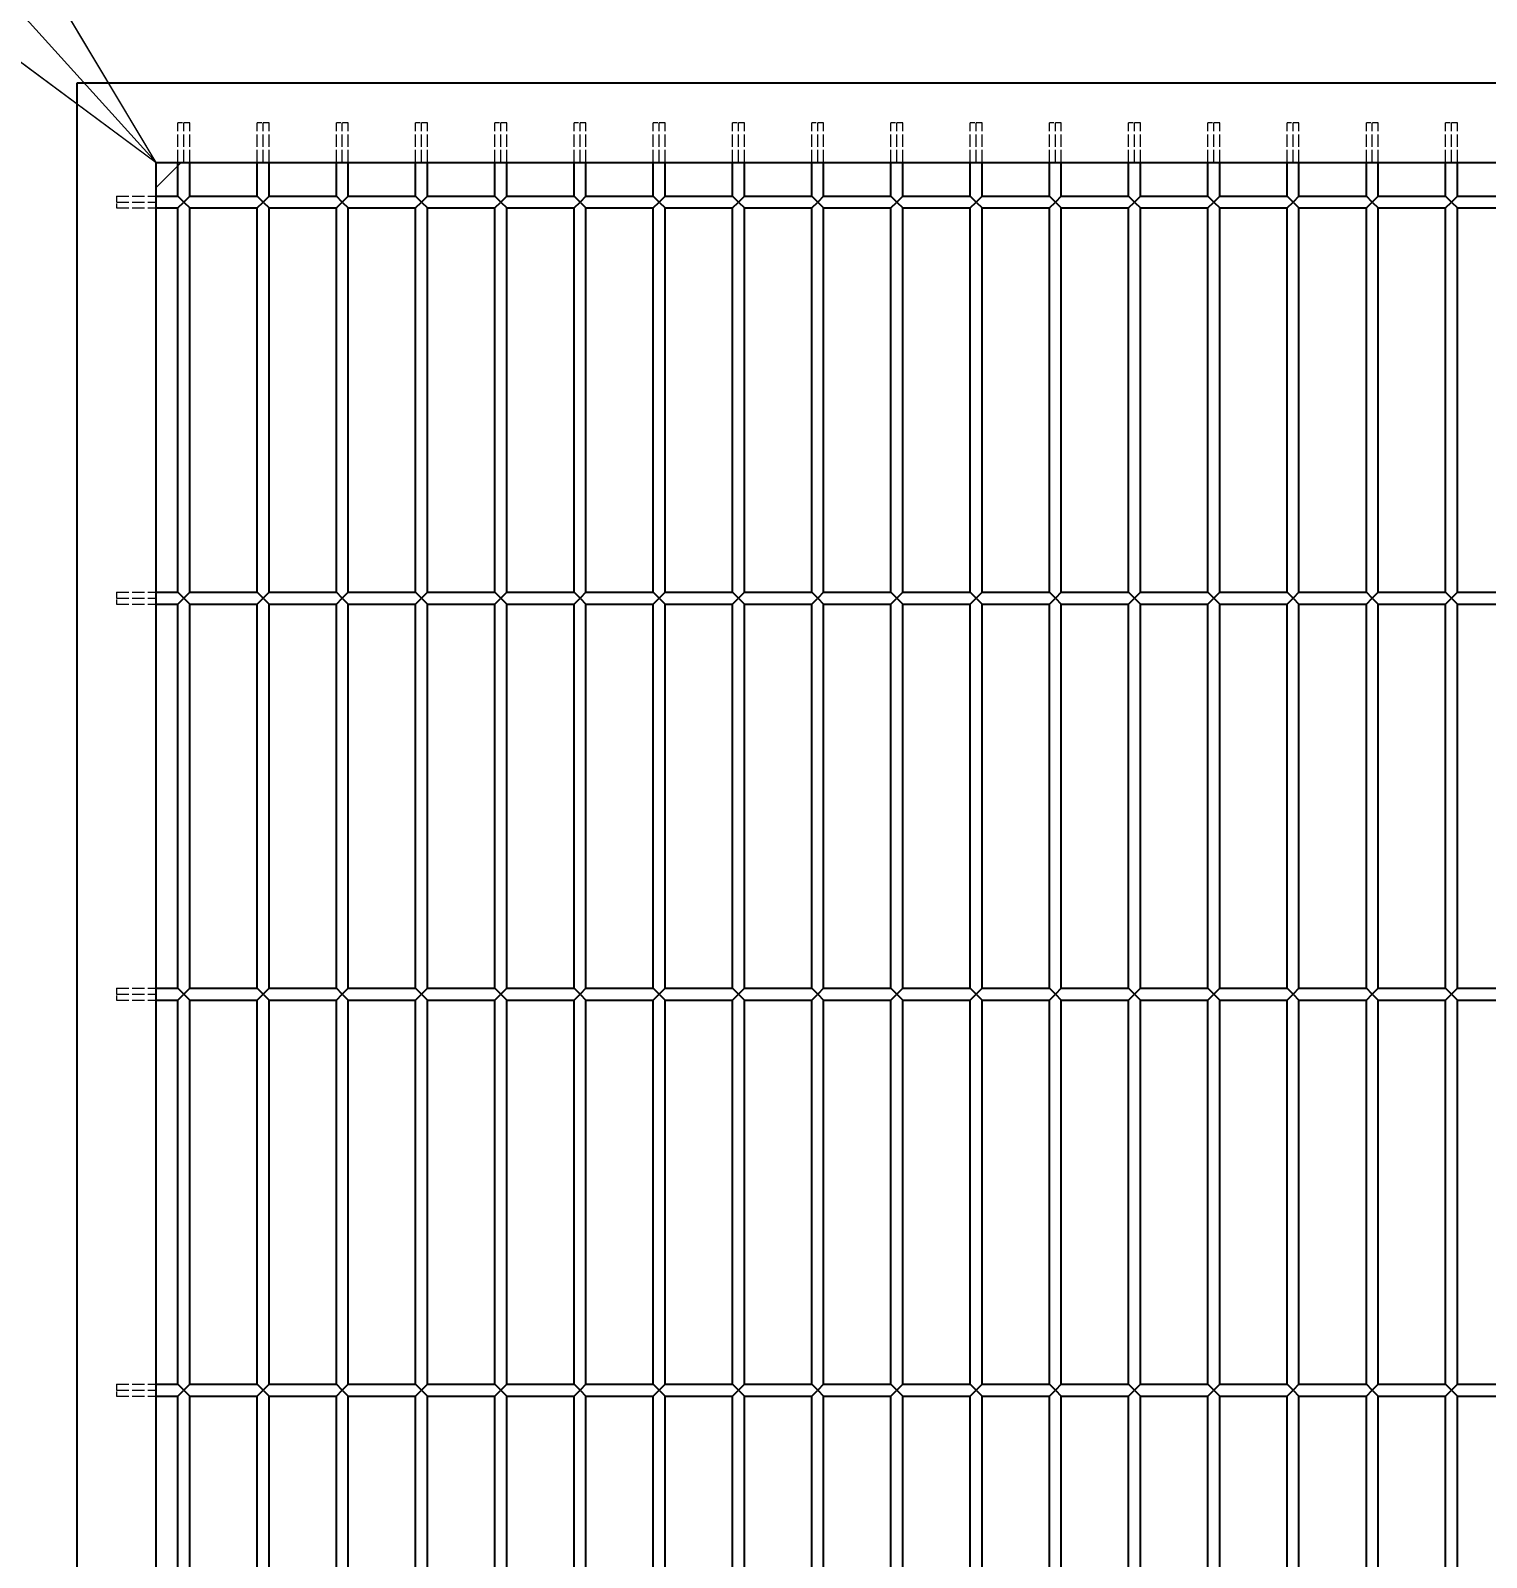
# Model space of a CAD drawing. Header units: millimetres. Extents: x 120 to 9117, y 110 to 4090.
# Drawn here: x 2021.1 to 2388.6, y 3144.8 to 3530.3 of the extents above; entities that cross this region are included whole.
import ezdxf

# ---------------------------------------------------------------- set-up
doc = ezdxf.new("R2010")
doc.units = ezdxf.units.MM
doc.header["$LTSCALE"] = 20
doc.linetypes.add('DASHED', pattern=[0.2067, 0.1654, -0.0413])
doc.layers.add('可见 (ISO)', color=7, linetype='Continuous', lineweight=25)
for name, color, linetype, lineweight, true_color in [('尺寸 (ISO)', 7, 'Continuous', 18, 0x008000), ('符号 (ISO)', 7, 'Continuous', 18, 0x008000), ('隐藏 (ISO)', 5, 'DASHED', 18, 0x0000ff)]:
    doc.layers.add(name, color=color, linetype=linetype, lineweight=lineweight, true_color=true_color)
doc.styles.add('最新国标', font='simfang.ttf')
doc.dimstyles.new('默认 (GB)', dxfattribs={"dimscale": 20, "dimtxt": 2.8, "dimasz": 2.5, "dimexe": 2, "dimexo": 1.5, "dimgap": 0.5, "dimtad": 1, "dimtoh": 1, "dimdsep": 46, "dimtxsty": '最新国标', "dimcen": 0.09, "dimdle": 10, "dimclrd": 256, "dimclre": 256, "dimclrt": 256, "dimaunit": 1, "dimadec": 3, "dimazin": 2, "dimtfac": 0.535714, "dimtdec": 3, "dimtmove": 0, "dimatfit": 3, "dimfxl": 0, "dimtolj": 1, "dimlwd": -1, "dimlwe": -1, "dimarcsym": 0})

# ---------------------------------------------------------------- blocks, each defined once
blk = doc.blocks.new('*D5')
at = {"layer": 'Defpoints', "color": 0, "transparency": 16777216}
for p in [(2032.78, 3668.26), (2032.78, 3517.01), (2807.78, 3517.01)]:
    blk.add_point(p, dxfattribs=at)
at = {"layer": '尺寸 (ISO)', "color": 116, "true_color": 0x00803f, "transparency": 16777216}
for p, q in [((2032.78, 3547.01), (2032.78, 3708.26)), ((2807.78, 3547.01), (2807.78, 3708.26)), ((2757.78, 3668.26), (2082.78, 3668.26))]:
    blk.add_line(p, q, dxfattribs=at)
for points in [[(2082.78, 3676.6), (2082.78, 3659.93), (2032.78, 3668.26)], [(2757.78, 3676.6), (2757.78, 3659.93), (2807.78, 3668.26)]]:
    blk.add_solid(points, dxfattribs=at)
at = {"layer": '尺寸 (ISO)', "transparency": 16777216, "insert": (2307.78, 3706.58), "char_height": 56, "attachment_point": 5, "style": '最新国标'}
blk.add_mtext('\\A1;775', dxfattribs=at)
blk = doc.blocks.new('*D6')
at = {"layer": 'Defpoints', "color": 0, "transparency": 16777216}
for p in [(2032.78, 3517.01), (1668.69, 1517.01), (2032.78, 1517.01)]:
    blk.add_point(p, dxfattribs=at)
at = {"layer": '尺寸 (ISO)', "color": 116, "true_color": 0x00803f, "transparency": 16777216}
for p, q in [((2002.78, 3517.01), (1628.69, 3517.01)), ((1668.69, 3467.01), (1668.69, 1567.01)), ((2002.78, 1517.01), (1628.69, 1517.01))]:
    blk.add_line(p, q, dxfattribs=at)
for points in [[(1660.36, 3467.01), (1677.03, 3467.01), (1668.69, 3517.01)], [(1660.36, 1567.01), (1677.03, 1567.01), (1668.69, 1517.01)]]:
    blk.add_solid(points, dxfattribs=at)
at = {"layer": '尺寸 (ISO)', "transparency": 16777216, "insert": (1630.37, 2517.01), "char_height": 56, "attachment_point": 5, "rotation": 90, "style": '最新国标'}
blk.add_mtext('\\A1;2000', dxfattribs=at)
blk = doc.blocks.new('末端处理方式1')
at = {"layer": '符号 (ISO)'}
for p, q in [((102.639, 174.851), (102.957, 174.851)), ((102.957, 174.851), (102.639, 174.533)), ((102.639, 174.533), (102.639, 174.851))]:
    blk.add_line(p, q, dxfattribs=at)
at = {"layer": '符号 (ISO)', "flags": 128}
blk.add_lwpolyline([(102.639, 174.851), (102.639, 174.533), (102.957, 174.851), (102.639, 174.851)], dxfattribs=at)
at = {"layer": '符号 (ISO)'}
blk.add_solid([(102.639, 174.851), (102.639, 174.533), (102.957, 174.851), (102.639, 174.851)], dxfattribs=at)
blk = doc.blocks.new('焊接符号标识符1')
at = {"layer": '符号 (ISO)', "linetype": 'DASHED', "ltscale": 12.901145}
blk.add_line((95.139, 184.187), (79.139, 184.187), dxfattribs=at)
at = {"layer": '符号 (ISO)'}
for p, q in [((95.139, 183.137), (79.139, 183.137)), ((85.139, 183.137), (89.139, 183.137)), ((89.139, 183.137), (85.139, 179.137)), ((85.139, 179.137), (85.139, 183.137)), ((100.961, 176.704), (95.139, 183.137)), ((101.332, 177.04), (100.591, 176.369)), ((102.639, 174.851), (101.332, 177.04)), ((100.961, 176.704), (102.639, 174.851)), ((100.591, 176.369), (102.639, 174.851))]:
    blk.add_line(p, q, dxfattribs=at)
at = {"layer": '符号 (ISO)', "flags": 128}
blk.add_lwpolyline([(100.591, 176.369), (102.639, 174.851), (101.332, 177.04), (100.591, 176.369)], dxfattribs=at)
at = {"layer": '符号 (ISO)'}
blk.add_solid([(100.591, 176.369), (102.639, 174.851), (101.332, 177.04), (100.591, 176.369)], dxfattribs=at)

msp = doc.modelspace()

# ---------------------------------------------------------------- linework, layer by layer
at = {"layer": '可见 (ISO)'}
for p, q in [((2032.78, 3517.011), (2032.78, 1517.011)), ((2807.78, 3517.011), (2032.78, 3517.011)), ((2052.78, 2527.011), (2052.78, 3497.011)), ((2052.78, 3497.011), (2787.78, 3497.011)), ((2058.28, 3488.511), (2058.28, 3497.011)), ((2061.28, 3488.511), (2061.28, 3497.011)), ((2078.28, 3488.511), (2078.28, 3497.011)), ((2081.28, 3488.511), (2081.28, 3497.011)), ((2098.28, 3488.511), (2098.28, 3497.011)), ((2101.28, 3488.511), (2101.28, 3497.011)), ((2118.28, 3488.511), (2118.28, 3497.011)), ((2121.28, 3488.511), (2121.28, 3497.011)), ((2138.28, 3488.511), (2138.28, 3497.011)), ((2141.28, 3488.511), (2141.28, 3497.011)), ((2158.28, 3488.511), (2158.28, 3497.011)), ((2161.28, 3488.511), (2161.28, 3497.011)), ((2178.28, 3488.511), (2178.28, 3497.011)), ((2181.28, 3488.511), (2181.28, 3497.011)), ((2198.28, 3488.511), (2198.28, 3497.011)), ((2201.28, 3488.511), (2201.28, 3497.011)), ((2218.28, 3488.511), (2218.28, 3497.011)), ((2221.28, 3488.511), (2221.28, 3497.011)), ((2238.28, 3488.511), (2238.28, 3497.011)), ((2241.28, 3488.511), (2241.28, 3497.011)), ((2258.28, 3488.511), (2258.28, 3497.011)), ((2261.28, 3488.511), (2261.28, 3497.011)), ((2278.28, 3488.511), (2278.28, 3497.011)), ((2281.28, 3488.511), (2281.28, 3497.011)), ((2298.28, 3488.511), (2298.28, 3497.011)), ((2301.28, 3488.511), (2301.28, 3497.011)), ((2318.28, 3488.511), (2318.28, 3497.011)), ((2321.28, 3488.511), (2321.28, 3497.011)), ((2338.28, 3488.511), (2338.28, 3497.011)), ((2341.28, 3488.511), (2341.28, 3497.011)), ((2358.28, 3488.511), (2358.28, 3497.011)), ((2361.28, 3488.511), (2361.28, 3497.011)), ((2378.28, 3488.511), (2378.28, 3497.011)), ((2381.28, 3488.511), (2381.28, 3497.011)), ((2052.78, 3488.511), (2058.28, 3488.511)), ((2052.78, 3485.511), (2058.28, 3485.511)), ((2059.78, 3487.011), (2058.28, 3488.511)), ((2058.28, 3485.511), (2059.78, 3487.011)), ((2058.28, 3388.511), (2058.28, 3485.511)), ((2061.28, 3488.511), (2059.78, 3487.011)), ((2059.78, 3487.011), (2061.28, 3485.511)), ((2061.28, 3488.511), (2078.28, 3488.511)), ((2061.28, 3485.511), (2078.28, 3485.511)), ((2061.28, 3388.511), (2061.28, 3485.511)), ((2079.78, 3487.011), (2078.28, 3488.511)), ((2078.28, 3485.511), (2079.78, 3487.011)), ((2078.28, 3388.511), (2078.28, 3485.511)), ((2081.28, 3488.511), (2079.78, 3487.011)), ((2079.78, 3487.011), (2081.28, 3485.511)), ((2081.28, 3488.511), (2098.28, 3488.511)), ((2081.28, 3485.511), (2098.28, 3485.511)), ((2081.28, 3388.511), (2081.28, 3485.511)), ((2099.78, 3487.011), (2098.28, 3488.511)), ((2098.28, 3485.511), (2099.78, 3487.011)), ((2098.28, 3388.511), (2098.28, 3485.511)), ((2101.28, 3488.511), (2099.78, 3487.011)), ((2099.78, 3487.011), (2101.28, 3485.511)), ((2101.28, 3488.511), (2118.28, 3488.511)), ((2101.28, 3485.511), (2118.28, 3485.511)), ((2101.28, 3388.511), (2101.28, 3485.511)), ((2119.78, 3487.011), (2118.28, 3488.511)), ((2118.28, 3485.511), (2119.78, 3487.011)), ((2118.28, 3388.511), (2118.28, 3485.511)), ((2121.28, 3488.511), (2119.78, 3487.011)), ((2119.78, 3487.011), (2121.28, 3485.511)), ((2121.28, 3488.511), (2138.28, 3488.511)), ((2121.28, 3485.511), (2138.28, 3485.511)), ((2121.28, 3388.511), (2121.28, 3485.511)), ((2139.78, 3487.011), (2138.28, 3488.511)), ((2138.28, 3485.511), (2139.78, 3487.011)), ((2138.28, 3388.511), (2138.28, 3485.511)), ((2141.28, 3488.511), (2139.78, 3487.011)), ((2139.78, 3487.011), (2141.28, 3485.511)), ((2141.28, 3488.511), (2158.28, 3488.511)), ((2141.28, 3485.511), (2158.28, 3485.511)), ((2141.28, 3388.511), (2141.28, 3485.511)), ((2159.78, 3487.011), (2158.28, 3488.511)), ((2158.28, 3485.511), (2159.78, 3487.011)), ((2158.28, 3388.511), (2158.28, 3485.511)), ((2161.28, 3488.511), (2159.78, 3487.011)), ((2159.78, 3487.011), (2161.28, 3485.511)), ((2161.28, 3488.511), (2178.28, 3488.511)), ((2161.28, 3485.511), (2178.28, 3485.511)), ((2161.28, 3388.511), (2161.28, 3485.511)), ((2179.78, 3487.011), (2178.28, 3488.511)), ((2178.28, 3485.511), (2179.78, 3487.011)), ((2178.28, 3388.511), (2178.28, 3485.511)), ((2181.28, 3488.511), (2179.78, 3487.011)), ((2179.78, 3487.011), (2181.28, 3485.511)), ((2181.28, 3488.511), (2198.28, 3488.511)), ((2181.28, 3485.511), (2198.28, 3485.511)), ((2181.28, 3388.511), (2181.28, 3485.511)), ((2199.78, 3487.011), (2198.28, 3488.511)), ((2198.28, 3485.511), (2199.78, 3487.011)), ((2198.28, 3388.511), (2198.28, 3485.511)), ((2201.28, 3488.511), (2199.78, 3487.011)), ((2199.78, 3487.011), (2201.28, 3485.511)), ((2201.28, 3488.511), (2218.28, 3488.511)), ((2201.28, 3485.511), (2218.28, 3485.511)), ((2201.28, 3388.511), (2201.28, 3485.511)), ((2219.78, 3487.011), (2218.28, 3488.511)), ((2218.28, 3485.511), (2219.78, 3487.011)), ((2218.28, 3388.511), (2218.28, 3485.511)), ((2221.28, 3488.511), (2219.78, 3487.011)), ((2219.78, 3487.011), (2221.28, 3485.511)), ((2221.28, 3488.511), (2238.28, 3488.511)), ((2221.28, 3485.511), (2238.28, 3485.511)), ((2221.28, 3388.511), (2221.28, 3485.511)), ((2239.78, 3487.011), (2238.28, 3488.511)), ((2238.28, 3485.511), (2239.78, 3487.011)), ((2238.28, 3388.511), (2238.28, 3485.511)), ((2241.28, 3488.511), (2239.78, 3487.011)), ((2239.78, 3487.011), (2241.28, 3485.511)), ((2241.28, 3488.511), (2258.28, 3488.511)), ((2241.28, 3485.511), (2258.28, 3485.511)), ((2241.28, 3388.511), (2241.28, 3485.511)), ((2259.78, 3487.011), (2258.28, 3488.511)), ((2258.28, 3485.511), (2259.78, 3487.011)), ((2258.28, 3388.511), (2258.28, 3485.511)), ((2261.28, 3488.511), (2259.78, 3487.011)), ((2259.78, 3487.011), (2261.28, 3485.511)), ((2261.28, 3488.511), (2278.28, 3488.511)), ((2261.28, 3485.511), (2278.28, 3485.511)), ((2261.28, 3388.511), (2261.28, 3485.511)), ((2279.78, 3487.011), (2278.28, 3488.511)), ((2278.28, 3485.511), (2279.78, 3487.011)), ((2278.28, 3388.511), (2278.28, 3485.511)), ((2281.28, 3488.511), (2279.78, 3487.011)), ((2279.78, 3487.011), (2281.28, 3485.511)), ((2281.28, 3488.511), (2298.28, 3488.511)), ((2281.28, 3485.511), (2298.28, 3485.511)), ((2281.28, 3388.511), (2281.28, 3485.511)), ((2299.78, 3487.011), (2298.28, 3488.511)), ((2298.28, 3485.511), (2299.78, 3487.011)), ((2298.28, 3388.511), (2298.28, 3485.511)), ((2301.28, 3488.511), (2299.78, 3487.011)), ((2299.78, 3487.011), (2301.28, 3485.511)), ((2301.28, 3488.511), (2318.28, 3488.511)), ((2301.28, 3485.511), (2318.28, 3485.511)), ((2301.28, 3388.511), (2301.28, 3485.511)), ((2319.78, 3487.011), (2318.28, 3488.511)), ((2318.28, 3485.511), (2319.78, 3487.011)), ((2318.28, 3388.511), (2318.28, 3485.511)), ((2321.28, 3488.511), (2319.78, 3487.011)), ((2319.78, 3487.011), (2321.28, 3485.511)), ((2321.28, 3488.511), (2338.28, 3488.511)), ((2321.28, 3485.511), (2338.28, 3485.511)), ((2321.28, 3388.511), (2321.28, 3485.511)), ((2339.78, 3487.011), (2338.28, 3488.511)), ((2338.28, 3485.511), (2339.78, 3487.011)), ((2338.28, 3388.511), (2338.28, 3485.511)), ((2341.28, 3488.511), (2339.78, 3487.011)), ((2339.78, 3487.011), (2341.28, 3485.511)), ((2341.28, 3488.511), (2358.28, 3488.511)), ((2341.28, 3485.511), (2358.28, 3485.511)), ((2341.28, 3388.511), (2341.28, 3485.511)), ((2359.78, 3487.011), (2358.28, 3488.511)), ((2358.28, 3485.511), (2359.78, 3487.011)), ((2358.28, 3388.511), (2358.28, 3485.511)), ((2361.28, 3488.511), (2359.78, 3487.011)), ((2359.78, 3487.011), (2361.28, 3485.511)), ((2361.28, 3488.511), (2378.28, 3488.511)), ((2361.28, 3485.511), (2378.28, 3485.511)), ((2361.28, 3388.511), (2361.28, 3485.511)), ((2379.78, 3487.011), (2378.28, 3488.511)), ((2378.28, 3485.511), (2379.78, 3487.011)), ((2378.28, 3388.511), (2378.28, 3485.511)), ((2381.28, 3488.511), (2379.78, 3487.011)), ((2379.78, 3487.011), (2381.28, 3485.511)), ((2381.28, 3488.511), (2398.28, 3488.511)), ((2381.28, 3485.511), (2398.28, 3485.511)), ((2381.28, 3388.511), (2381.28, 3485.511)), ((2052.78, 3388.511), (2058.28, 3388.511)), ((2052.78, 3385.511), (2058.28, 3385.511)), ((2059.78, 3387.011), (2058.28, 3388.511)), ((2058.28, 3385.511), (2059.78, 3387.011)), ((2058.28, 3288.511), (2058.28, 3385.511)), ((2061.28, 3388.511), (2059.78, 3387.011)), ((2059.78, 3387.011), (2061.28, 3385.511)), ((2061.28, 3388.511), (2078.28, 3388.511)), ((2061.28, 3385.511), (2078.28, 3385.511)), ((2061.28, 3288.511), (2061.28, 3385.511)), ((2079.78, 3387.011), (2078.28, 3388.511)), ((2078.28, 3385.511), (2079.78, 3387.011)), ((2078.28, 3288.511), (2078.28, 3385.511)), ((2081.28, 3388.511), (2079.78, 3387.011)), ((2079.78, 3387.011), (2081.28, 3385.511)), ((2081.28, 3388.511), (2098.28, 3388.511)), ((2081.28, 3385.511), (2098.28, 3385.511)), ((2081.28, 3288.511), (2081.28, 3385.511)), ((2099.78, 3387.011), (2098.28, 3388.511)), ((2098.28, 3385.511), (2099.78, 3387.011)), ((2098.28, 3288.511), (2098.28, 3385.511)), ((2101.28, 3388.511), (2099.78, 3387.011)), ((2099.78, 3387.011), (2101.28, 3385.511)), ((2101.28, 3388.511), (2118.28, 3388.511)), ((2101.28, 3385.511), (2118.28, 3385.511)), ((2101.28, 3288.511), (2101.28, 3385.511)), ((2119.78, 3387.011), (2118.28, 3388.511)), ((2118.28, 3385.511), (2119.78, 3387.011)), ((2118.28, 3288.511), (2118.28, 3385.511)), ((2121.28, 3388.511), (2119.78, 3387.011)), ((2119.78, 3387.011), (2121.28, 3385.511)), ((2121.28, 3388.511), (2138.28, 3388.511)), ((2121.28, 3385.511), (2138.28, 3385.511)), ((2121.28, 3288.511), (2121.28, 3385.511)), ((2139.78, 3387.011), (2138.28, 3388.511)), ((2138.28, 3385.511), (2139.78, 3387.011)), ((2138.28, 3288.511), (2138.28, 3385.511)), ((2141.28, 3388.511), (2139.78, 3387.011)), ((2139.78, 3387.011), (2141.28, 3385.511)), ((2141.28, 3388.511), (2158.28, 3388.511)), ((2141.28, 3385.511), (2158.28, 3385.511)), ((2141.28, 3288.511), (2141.28, 3385.511)), ((2159.78, 3387.011), (2158.28, 3388.511)), ((2158.28, 3385.511), (2159.78, 3387.011)), ((2158.28, 3288.511), (2158.28, 3385.511)), ((2161.28, 3388.511), (2159.78, 3387.011)), ((2159.78, 3387.011), (2161.28, 3385.511)), ((2161.28, 3388.511), (2178.28, 3388.511)), ((2161.28, 3385.511), (2178.28, 3385.511)), ((2161.28, 3288.511), (2161.28, 3385.511)), ((2179.78, 3387.011), (2178.28, 3388.511)), ((2178.28, 3385.511), (2179.78, 3387.011)), ((2178.28, 3288.511), (2178.28, 3385.511)), ((2181.28, 3388.511), (2179.78, 3387.011)), ((2179.78, 3387.011), (2181.28, 3385.511)), ((2181.28, 3388.511), (2198.28, 3388.511)), ((2181.28, 3385.511), (2198.28, 3385.511)), ((2181.28, 3288.511), (2181.28, 3385.511)), ((2199.78, 3387.011), (2198.28, 3388.511)), ((2198.28, 3385.511), (2199.78, 3387.011)), ((2198.28, 3288.511), (2198.28, 3385.511)), ((2201.28, 3388.511), (2199.78, 3387.011)), ((2199.78, 3387.011), (2201.28, 3385.511)), ((2201.28, 3388.511), (2218.28, 3388.511)), ((2201.28, 3385.511), (2218.28, 3385.511)), ((2201.28, 3288.511), (2201.28, 3385.511)), ((2219.78, 3387.011), (2218.28, 3388.511)), ((2218.28, 3385.511), (2219.78, 3387.011)), ((2218.28, 3288.511), (2218.28, 3385.511)), ((2221.28, 3388.511), (2219.78, 3387.011)), ((2219.78, 3387.011), (2221.28, 3385.511)), ((2221.28, 3388.511), (2238.28, 3388.511)), ((2221.28, 3385.511), (2238.28, 3385.511)), ((2221.28, 3288.511), (2221.28, 3385.511)), ((2239.78, 3387.011), (2238.28, 3388.511)), ((2238.28, 3385.511), (2239.78, 3387.011)), ((2238.28, 3288.511), (2238.28, 3385.511)), ((2241.28, 3388.511), (2239.78, 3387.011)), ((2239.78, 3387.011), (2241.28, 3385.511)), ((2241.28, 3388.511), (2258.28, 3388.511)), ((2241.28, 3385.511), (2258.28, 3385.511)), ((2241.28, 3288.511), (2241.28, 3385.511)), ((2259.78, 3387.011), (2258.28, 3388.511)), ((2258.28, 3385.511), (2259.78, 3387.011)), ((2258.28, 3288.511), (2258.28, 3385.511)), ((2261.28, 3388.511), (2259.78, 3387.011)), ((2259.78, 3387.011), (2261.28, 3385.511)), ((2261.28, 3388.511), (2278.28, 3388.511)), ((2261.28, 3385.511), (2278.28, 3385.511)), ((2261.28, 3288.511), (2261.28, 3385.511)), ((2279.78, 3387.011), (2278.28, 3388.511)), ((2278.28, 3385.511), (2279.78, 3387.011)), ((2278.28, 3288.511), (2278.28, 3385.511)), ((2281.28, 3388.511), (2279.78, 3387.011)), ((2279.78, 3387.011), (2281.28, 3385.511)), ((2281.28, 3388.511), (2298.28, 3388.511)), ((2281.28, 3385.511), (2298.28, 3385.511)), ((2281.28, 3288.511), (2281.28, 3385.511)), ((2299.78, 3387.011), (2298.28, 3388.511)), ((2298.28, 3385.511), (2299.78, 3387.011)), ((2298.28, 3288.511), (2298.28, 3385.511)), ((2301.28, 3388.511), (2299.78, 3387.011)), ((2299.78, 3387.011), (2301.28, 3385.511)), ((2301.28, 3388.511), (2318.28, 3388.511)), ((2301.28, 3385.511), (2318.28, 3385.511)), ((2301.28, 3288.511), (2301.28, 3385.511)), ((2319.78, 3387.011), (2318.28, 3388.511)), ((2318.28, 3385.511), (2319.78, 3387.011)), ((2318.28, 3288.511), (2318.28, 3385.511)), ((2321.28, 3388.511), (2319.78, 3387.011)), ((2319.78, 3387.011), (2321.28, 3385.511)), ((2321.28, 3388.511), (2338.28, 3388.511)), ((2321.28, 3385.511), (2338.28, 3385.511)), ((2321.28, 3288.511), (2321.28, 3385.511)), ((2339.78, 3387.011), (2338.28, 3388.511)), ((2338.28, 3385.511), (2339.78, 3387.011)), ((2338.28, 3288.511), (2338.28, 3385.511)), ((2341.28, 3388.511), (2339.78, 3387.011)), ((2339.78, 3387.011), (2341.28, 3385.511)), ((2341.28, 3388.511), (2358.28, 3388.511)), ((2341.28, 3385.511), (2358.28, 3385.511)), ((2341.28, 3288.511), (2341.28, 3385.511)), ((2359.78, 3387.011), (2358.28, 3388.511)), ((2358.28, 3385.511), (2359.78, 3387.011)), ((2358.28, 3288.511), (2358.28, 3385.511)), ((2361.28, 3388.511), (2359.78, 3387.011)), ((2359.78, 3387.011), (2361.28, 3385.511)), ((2361.28, 3388.511), (2378.28, 3388.511)), ((2361.28, 3385.511), (2378.28, 3385.511)), ((2361.28, 3288.511), (2361.28, 3385.511)), ((2379.78, 3387.011), (2378.28, 3388.511)), ((2378.28, 3385.511), (2379.78, 3387.011)), ((2378.28, 3288.511), (2378.28, 3385.511)), ((2381.28, 3388.511), (2379.78, 3387.011)), ((2379.78, 3387.011), (2381.28, 3385.511)), ((2381.28, 3388.511), (2398.28, 3388.511)), ((2381.28, 3385.511), (2398.28, 3385.511)), ((2381.28, 3288.511), (2381.28, 3385.511)), ((2052.78, 3288.511), (2058.28, 3288.511)), ((2052.78, 3285.511), (2058.28, 3285.511)), ((2059.78, 3287.011), (2058.28, 3288.511)), ((2058.28, 3285.511), (2059.78, 3287.011)), ((2058.28, 3188.511), (2058.28, 3285.511)), ((2061.28, 3288.511), (2059.78, 3287.011)), ((2059.78, 3287.011), (2061.28, 3285.511)), ((2061.28, 3288.511), (2078.28, 3288.511)), ((2061.28, 3285.511), (2078.28, 3285.511)), ((2061.28, 3188.511), (2061.28, 3285.511)), ((2079.78, 3287.011), (2078.28, 3288.511)), ((2078.28, 3285.511), (2079.78, 3287.011)), ((2078.28, 3188.511), (2078.28, 3285.511)), ((2081.28, 3288.511), (2079.78, 3287.011)), ((2079.78, 3287.011), (2081.28, 3285.511)), ((2081.28, 3288.511), (2098.28, 3288.511)), ((2081.28, 3285.511), (2098.28, 3285.511)), ((2081.28, 3188.511), (2081.28, 3285.511)), ((2099.78, 3287.011), (2098.28, 3288.511)), ((2098.28, 3285.511), (2099.78, 3287.011)), ((2098.28, 3188.511), (2098.28, 3285.511)), ((2101.28, 3288.511), (2099.78, 3287.011)), ((2099.78, 3287.011), (2101.28, 3285.511)), ((2101.28, 3288.511), (2118.28, 3288.511)), ((2101.28, 3285.511), (2118.28, 3285.511)), ((2101.28, 3188.511), (2101.28, 3285.511)), ((2119.78, 3287.011), (2118.28, 3288.511)), ((2118.28, 3285.511), (2119.78, 3287.011)), ((2118.28, 3188.511), (2118.28, 3285.511)), ((2121.28, 3288.511), (2119.78, 3287.011)), ((2119.78, 3287.011), (2121.28, 3285.511)), ((2121.28, 3288.511), (2138.28, 3288.511)), ((2121.28, 3285.511), (2138.28, 3285.511)), ((2121.28, 3188.511), (2121.28, 3285.511)), ((2139.78, 3287.011), (2138.28, 3288.511)), ((2138.28, 3285.511), (2139.78, 3287.011)), ((2138.28, 3188.511), (2138.28, 3285.511)), ((2141.28, 3288.511), (2139.78, 3287.011)), ((2139.78, 3287.011), (2141.28, 3285.511)), ((2141.28, 3288.511), (2158.28, 3288.511)), ((2141.28, 3285.511), (2158.28, 3285.511)), ((2141.28, 3188.511), (2141.28, 3285.511)), ((2159.78, 3287.011), (2158.28, 3288.511)), ((2158.28, 3285.511), (2159.78, 3287.011)), ((2158.28, 3188.511), (2158.28, 3285.511)), ((2161.28, 3288.511), (2159.78, 3287.011)), ((2159.78, 3287.011), (2161.28, 3285.511)), ((2161.28, 3288.511), (2178.28, 3288.511)), ((2161.28, 3285.511), (2178.28, 3285.511)), ((2161.28, 3188.511), (2161.28, 3285.511)), ((2179.78, 3287.011), (2178.28, 3288.511)), ((2178.28, 3285.511), (2179.78, 3287.011)), ((2178.28, 3188.511), (2178.28, 3285.511)), ((2181.28, 3288.511), (2179.78, 3287.011)), ((2179.78, 3287.011), (2181.28, 3285.511)), ((2181.28, 3288.511), (2198.28, 3288.511)), ((2181.28, 3285.511), (2198.28, 3285.511)), ((2181.28, 3188.511), (2181.28, 3285.511)), ((2199.78, 3287.011), (2198.28, 3288.511)), ((2198.28, 3285.511), (2199.78, 3287.011)), ((2198.28, 3188.511), (2198.28, 3285.511)), ((2201.28, 3288.511), (2199.78, 3287.011)), ((2199.78, 3287.011), (2201.28, 3285.511)), ((2201.28, 3288.511), (2218.28, 3288.511)), ((2201.28, 3285.511), (2218.28, 3285.511)), ((2201.28, 3188.511), (2201.28, 3285.511)), ((2219.78, 3287.011), (2218.28, 3288.511)), ((2218.28, 3285.511), (2219.78, 3287.011)), ((2218.28, 3188.511), (2218.28, 3285.511)), ((2221.28, 3288.511), (2219.78, 3287.011)), ((2219.78, 3287.011), (2221.28, 3285.511)), ((2221.28, 3288.511), (2238.28, 3288.511)), ((2221.28, 3285.511), (2238.28, 3285.511)), ((2221.28, 3188.511), (2221.28, 3285.511)), ((2239.78, 3287.011), (2238.28, 3288.511)), ((2238.28, 3285.511), (2239.78, 3287.011)), ((2238.28, 3188.511), (2238.28, 3285.511)), ((2241.28, 3288.511), (2239.78, 3287.011)), ((2239.78, 3287.011), (2241.28, 3285.511)), ((2241.28, 3288.511), (2258.28, 3288.511)), ((2241.28, 3285.511), (2258.28, 3285.511)), ((2241.28, 3188.511), (2241.28, 3285.511)), ((2259.78, 3287.011), (2258.28, 3288.511)), ((2258.28, 3285.511), (2259.78, 3287.011)), ((2258.28, 3188.511), (2258.28, 3285.511)), ((2261.28, 3288.511), (2259.78, 3287.011)), ((2259.78, 3287.011), (2261.28, 3285.511)), ((2261.28, 3288.511), (2278.28, 3288.511)), ((2261.28, 3285.511), (2278.28, 3285.511)), ((2261.28, 3188.511), (2261.28, 3285.511)), ((2279.78, 3287.011), (2278.28, 3288.511)), ((2278.28, 3285.511), (2279.78, 3287.011)), ((2278.28, 3188.511), (2278.28, 3285.511)), ((2281.28, 3288.511), (2279.78, 3287.011)), ((2279.78, 3287.011), (2281.28, 3285.511)), ((2281.28, 3288.511), (2298.28, 3288.511)), ((2281.28, 3285.511), (2298.28, 3285.511)), ((2281.28, 3188.511), (2281.28, 3285.511)), ((2299.78, 3287.011), (2298.28, 3288.511)), ((2298.28, 3285.511), (2299.78, 3287.011)), ((2298.28, 3188.511), (2298.28, 3285.511)), ((2301.28, 3288.511), (2299.78, 3287.011)), ((2299.78, 3287.011), (2301.28, 3285.511)), ((2301.28, 3288.511), (2318.28, 3288.511)), ((2301.28, 3285.511), (2318.28, 3285.511)), ((2301.28, 3188.511), (2301.28, 3285.511)), ((2319.78, 3287.011), (2318.28, 3288.511)), ((2318.28, 3285.511), (2319.78, 3287.011)), ((2318.28, 3188.511), (2318.28, 3285.511)), ((2321.28, 3288.511), (2319.78, 3287.011)), ((2319.78, 3287.011), (2321.28, 3285.511)), ((2321.28, 3288.511), (2338.28, 3288.511)), ((2321.28, 3285.511), (2338.28, 3285.511)), ((2321.28, 3188.511), (2321.28, 3285.511)), ((2339.78, 3287.011), (2338.28, 3288.511)), ((2338.28, 3285.511), (2339.78, 3287.011)), ((2338.28, 3188.511), (2338.28, 3285.511)), ((2341.28, 3288.511), (2339.78, 3287.011)), ((2339.78, 3287.011), (2341.28, 3285.511)), ((2341.28, 3288.511), (2358.28, 3288.511)), ((2341.28, 3285.511), (2358.28, 3285.511)), ((2341.28, 3188.511), (2341.28, 3285.511)), ((2359.78, 3287.011), (2358.28, 3288.511)), ((2358.28, 3285.511), (2359.78, 3287.011)), ((2358.28, 3188.511), (2358.28, 3285.511)), ((2361.28, 3288.511), (2359.78, 3287.011)), ((2359.78, 3287.011), (2361.28, 3285.511)), ((2361.28, 3288.511), (2378.28, 3288.511)), ((2361.28, 3285.511), (2378.28, 3285.511)), ((2361.28, 3188.511), (2361.28, 3285.511)), ((2379.78, 3287.011), (2378.28, 3288.511)), ((2378.28, 3285.511), (2379.78, 3287.011)), ((2378.28, 3188.511), (2378.28, 3285.511)), ((2381.28, 3288.511), (2379.78, 3287.011)), ((2379.78, 3287.011), (2381.28, 3285.511)), ((2381.28, 3288.511), (2398.28, 3288.511)), ((2381.28, 3285.511), (2398.28, 3285.511)), ((2381.28, 3188.511), (2381.28, 3285.511)), ((2052.78, 3188.511), (2058.28, 3188.511)), ((2059.78, 3187.011), (2058.28, 3188.511)), ((2061.28, 3188.511), (2059.78, 3187.011)), ((2061.28, 3188.511), (2078.28, 3188.511)), ((2079.78, 3187.011), (2078.28, 3188.511)), ((2081.28, 3188.511), (2079.78, 3187.011)), ((2081.28, 3188.511), (2098.28, 3188.511)), ((2099.78, 3187.011), (2098.28, 3188.511)), ((2101.28, 3188.511), (2099.78, 3187.011)), ((2101.28, 3188.511), (2118.28, 3188.511)), ((2119.78, 3187.011), (2118.28, 3188.511)), ((2121.28, 3188.511), (2119.78, 3187.011)), ((2121.28, 3188.511), (2138.28, 3188.511)), ((2139.78, 3187.011), (2138.28, 3188.511)), ((2141.28, 3188.511), (2139.78, 3187.011)), ((2141.28, 3188.511), (2158.28, 3188.511)), ((2159.78, 3187.011), (2158.28, 3188.511)), ((2161.28, 3188.511), (2159.78, 3187.011)), ((2161.28, 3188.511), (2178.28, 3188.511)), ((2179.78, 3187.011), (2178.28, 3188.511)), ((2181.28, 3188.511), (2179.78, 3187.011)), ((2181.28, 3188.511), (2198.28, 3188.511)), ((2199.78, 3187.011), (2198.28, 3188.511)), ((2201.28, 3188.511), (2199.78, 3187.011)), ((2201.28, 3188.511), (2218.28, 3188.511)), ((2219.78, 3187.011), (2218.28, 3188.511)), ((2221.28, 3188.511), (2219.78, 3187.011)), ((2221.28, 3188.511), (2238.28, 3188.511)), ((2239.78, 3187.011), (2238.28, 3188.511)), ((2241.28, 3188.511), (2239.78, 3187.011)), ((2241.28, 3188.511), (2258.28, 3188.511)), ((2259.78, 3187.011), (2258.28, 3188.511)), ((2261.28, 3188.511), (2259.78, 3187.011)), ((2261.28, 3188.511), (2278.28, 3188.511)), ((2279.78, 3187.011), (2278.28, 3188.511)), ((2281.28, 3188.511), (2279.78, 3187.011)), ((2281.28, 3188.511), (2298.28, 3188.511)), ((2299.78, 3187.011), (2298.28, 3188.511)), ((2301.28, 3188.511), (2299.78, 3187.011)), ((2301.28, 3188.511), (2318.28, 3188.511)), ((2319.78, 3187.011), (2318.28, 3188.511)), ((2321.28, 3188.511), (2319.78, 3187.011)), ((2321.28, 3188.511), (2338.28, 3188.511)), ((2339.78, 3187.011), (2338.28, 3188.511)), ((2341.28, 3188.511), (2339.78, 3187.011)), ((2341.28, 3188.511), (2358.28, 3188.511)), ((2359.78, 3187.011), (2358.28, 3188.511)), ((2361.28, 3188.511), (2359.78, 3187.011)), ((2361.28, 3188.511), (2378.28, 3188.511)), ((2379.78, 3187.011), (2378.28, 3188.511)), ((2381.28, 3188.511), (2379.78, 3187.011)), ((2381.28, 3188.511), (2398.28, 3188.511)), ((2052.78, 3185.511), (2058.28, 3185.511)), ((2058.28, 3185.511), (2059.78, 3187.011)), ((2058.28, 3088.511), (2058.28, 3185.511)), ((2059.78, 3187.011), (2061.28, 3185.511)), ((2061.28, 3185.511), (2078.28, 3185.511)), ((2061.28, 3088.511), (2061.28, 3185.511)), ((2078.28, 3185.511), (2079.78, 3187.011)), ((2078.28, 3088.511), (2078.28, 3185.511)), ((2079.78, 3187.011), (2081.28, 3185.511)), ((2081.28, 3185.511), (2098.28, 3185.511)), ((2081.28, 3088.511), (2081.28, 3185.511)), ((2098.28, 3185.511), (2099.78, 3187.011)), ((2098.28, 3088.511), (2098.28, 3185.511)), ((2099.78, 3187.011), (2101.28, 3185.511)), ((2101.28, 3185.511), (2118.28, 3185.511)), ((2101.28, 3088.511), (2101.28, 3185.511)), ((2118.28, 3185.511), (2119.78, 3187.011)), ((2118.28, 3088.511), (2118.28, 3185.511)), ((2119.78, 3187.011), (2121.28, 3185.511)), ((2121.28, 3185.511), (2138.28, 3185.511)), ((2121.28, 3088.511), (2121.28, 3185.511)), ((2138.28, 3185.511), (2139.78, 3187.011)), ((2138.28, 3088.511), (2138.28, 3185.511)), ((2139.78, 3187.011), (2141.28, 3185.511)), ((2141.28, 3185.511), (2158.28, 3185.511)), ((2141.28, 3088.511), (2141.28, 3185.511)), ((2158.28, 3185.511), (2159.78, 3187.011)), ((2158.28, 3088.511), (2158.28, 3185.511)), ((2159.78, 3187.011), (2161.28, 3185.511)), ((2161.28, 3185.511), (2178.28, 3185.511)), ((2161.28, 3088.511), (2161.28, 3185.511)), ((2178.28, 3185.511), (2179.78, 3187.011)), ((2178.28, 3088.511), (2178.28, 3185.511)), ((2179.78, 3187.011), (2181.28, 3185.511)), ((2181.28, 3185.511), (2198.28, 3185.511)), ((2181.28, 3088.511), (2181.28, 3185.511)), ((2198.28, 3185.511), (2199.78, 3187.011)), ((2198.28, 3088.511), (2198.28, 3185.511)), ((2199.78, 3187.011), (2201.28, 3185.511)), ((2201.28, 3185.511), (2218.28, 3185.511)), ((2201.28, 3088.511), (2201.28, 3185.511)), ((2218.28, 3185.511), (2219.78, 3187.011)), ((2218.28, 3088.511), (2218.28, 3185.511)), ((2219.78, 3187.011), (2221.28, 3185.511)), ((2221.28, 3185.511), (2238.28, 3185.511)), ((2221.28, 3088.511), (2221.28, 3185.511)), ((2238.28, 3185.511), (2239.78, 3187.011)), ((2238.28, 3088.511), (2238.28, 3185.511)), ((2239.78, 3187.011), (2241.28, 3185.511)), ((2241.28, 3185.511), (2258.28, 3185.511)), ((2241.28, 3088.511), (2241.28, 3185.511)), ((2258.28, 3185.511), (2259.78, 3187.011)), ((2258.28, 3088.511), (2258.28, 3185.511)), ((2259.78, 3187.011), (2261.28, 3185.511)), ((2261.28, 3185.511), (2278.28, 3185.511)), ((2261.28, 3088.511), (2261.28, 3185.511)), ((2278.28, 3185.511), (2279.78, 3187.011)), ((2278.28, 3088.511), (2278.28, 3185.511)), ((2279.78, 3187.011), (2281.28, 3185.511)), ((2281.28, 3185.511), (2298.28, 3185.511)), ((2281.28, 3088.511), (2281.28, 3185.511)), ((2298.28, 3185.511), (2299.78, 3187.011)), ((2298.28, 3088.511), (2298.28, 3185.511)), ((2299.78, 3187.011), (2301.28, 3185.511)), ((2301.28, 3185.511), (2318.28, 3185.511)), ((2301.28, 3088.511), (2301.28, 3185.511)), ((2318.28, 3185.511), (2319.78, 3187.011)), ((2318.28, 3088.511), (2318.28, 3185.511)), ((2319.78, 3187.011), (2321.28, 3185.511)), ((2321.28, 3185.511), (2338.28, 3185.511)), ((2321.28, 3088.511), (2321.28, 3185.511)), ((2338.28, 3185.511), (2339.78, 3187.011)), ((2338.28, 3088.511), (2338.28, 3185.511)), ((2339.78, 3187.011), (2341.28, 3185.511)), ((2341.28, 3185.511), (2358.28, 3185.511)), ((2341.28, 3088.511), (2341.28, 3185.511)), ((2358.28, 3185.511), (2359.78, 3187.011)), ((2358.28, 3088.511), (2358.28, 3185.511)), ((2359.78, 3187.011), (2361.28, 3185.511)), ((2361.28, 3185.511), (2378.28, 3185.511)), ((2361.28, 3088.511), (2361.28, 3185.511)), ((2378.28, 3185.511), (2379.78, 3187.011)), ((2378.28, 3088.511), (2378.28, 3185.511)), ((2379.78, 3187.011), (2381.28, 3185.511)), ((2381.28, 3185.511), (2398.28, 3185.511)), ((2381.28, 3088.511), (2381.28, 3185.511))]:
    msp.add_line(p, q, dxfattribs=at)
at = {"layer": '隐藏 (ISO)', "ltscale": 0.448684}
for p, q in [((2061.28, 3507.011), (2058.28, 3507.011)), ((2081.28, 3507.011), (2078.28, 3507.011)), ((2101.28, 3507.011), (2098.28, 3507.011)), ((2121.28, 3507.011), (2118.28, 3507.011)), ((2141.28, 3507.011), (2138.28, 3507.011)), ((2161.28, 3507.011), (2158.28, 3507.011)), ((2181.28, 3507.011), (2178.28, 3507.011)), ((2201.28, 3507.011), (2198.28, 3507.011)), ((2221.28, 3507.011), (2218.28, 3507.011)), ((2241.28, 3507.011), (2238.28, 3507.011)), ((2261.28, 3507.011), (2258.28, 3507.011)), ((2281.28, 3507.011), (2278.28, 3507.011)), ((2301.28, 3507.011), (2298.28, 3507.011)), ((2321.28, 3507.011), (2318.28, 3507.011)), ((2341.28, 3507.011), (2338.28, 3507.011)), ((2361.28, 3507.011), (2358.28, 3507.011)), ((2381.28, 3507.011), (2378.28, 3507.011)), ((2042.78, 3488.511), (2042.78, 3485.511)), ((2042.78, 3388.511), (2042.78, 3385.511)), ((2042.78, 3288.511), (2042.78, 3285.511)), ((2042.78, 3188.511), (2042.78, 3185.511))]:
    msp.add_line(p, q, dxfattribs=at)
at = {"layer": '隐藏 (ISO)', "ltscale": 0.952248}
for p, q in [((2058.28, 3497.011), (2058.28, 3507.011)), ((2059.78, 3497.011), (2059.78, 3507.011)), ((2061.28, 3497.011), (2061.28, 3507.011)), ((2078.28, 3497.011), (2078.28, 3507.011)), ((2079.78, 3497.011), (2079.78, 3507.011)), ((2081.28, 3497.011), (2081.28, 3507.011)), ((2098.28, 3497.011), (2098.28, 3507.011)), ((2099.78, 3497.011), (2099.78, 3507.011)), ((2101.28, 3497.011), (2101.28, 3507.011)), ((2118.28, 3497.011), (2118.28, 3507.011)), ((2119.78, 3497.011), (2119.78, 3507.011)), ((2121.28, 3497.011), (2121.28, 3507.011)), ((2138.28, 3497.011), (2138.28, 3507.011)), ((2139.78, 3497.011), (2139.78, 3507.011)), ((2141.28, 3497.011), (2141.28, 3507.011)), ((2158.28, 3497.011), (2158.28, 3507.011)), ((2159.78, 3497.011), (2159.78, 3507.011)), ((2161.28, 3497.011), (2161.28, 3507.011)), ((2178.28, 3497.011), (2178.28, 3507.011)), ((2179.78, 3497.011), (2179.78, 3507.011)), ((2181.28, 3497.011), (2181.28, 3507.011)), ((2198.28, 3497.011), (2198.28, 3507.011)), ((2199.78, 3497.011), (2199.78, 3507.011)), ((2201.28, 3497.011), (2201.28, 3507.011)), ((2218.28, 3497.011), (2218.28, 3507.011)), ((2219.78, 3497.011), (2219.78, 3507.011)), ((2221.28, 3497.011), (2221.28, 3507.011)), ((2238.28, 3497.011), (2238.28, 3507.011)), ((2239.78, 3497.011), (2239.78, 3507.011)), ((2241.28, 3497.011), (2241.28, 3507.011)), ((2258.28, 3497.011), (2258.28, 3507.011)), ((2259.78, 3497.011), (2259.78, 3507.011)), ((2261.28, 3497.011), (2261.28, 3507.011)), ((2278.28, 3497.011), (2278.28, 3507.011)), ((2279.78, 3497.011), (2279.78, 3507.011)), ((2281.28, 3497.011), (2281.28, 3507.011)), ((2298.28, 3497.011), (2298.28, 3507.011)), ((2299.78, 3497.011), (2299.78, 3507.011)), ((2301.28, 3497.011), (2301.28, 3507.011)), ((2318.28, 3497.011), (2318.28, 3507.011)), ((2319.78, 3497.011), (2319.78, 3507.011)), ((2321.28, 3497.011), (2321.28, 3507.011)), ((2338.28, 3497.011), (2338.28, 3507.011)), ((2339.78, 3497.011), (2339.78, 3507.011)), ((2341.28, 3497.011), (2341.28, 3507.011)), ((2358.28, 3497.011), (2358.28, 3507.011)), ((2359.78, 3497.011), (2359.78, 3507.011)), ((2361.28, 3497.011), (2361.28, 3507.011)), ((2378.28, 3497.011), (2378.28, 3507.011)), ((2379.78, 3497.011), (2379.78, 3507.011)), ((2381.28, 3497.011), (2381.28, 3507.011)), ((2042.78, 3488.511), (2052.78, 3488.511)), ((2042.78, 3487.011), (2052.78, 3487.011)), ((2042.78, 3485.511), (2052.78, 3485.511)), ((2042.78, 3388.511), (2052.78, 3388.511)), ((2042.78, 3387.011), (2052.78, 3387.011)), ((2042.78, 3385.511), (2052.78, 3385.511)), ((2042.78, 3288.511), (2052.78, 3288.511)), ((2042.78, 3287.011), (2052.78, 3287.011)), ((2042.78, 3285.511), (2052.78, 3285.511)), ((2042.78, 3188.511), (2052.78, 3188.511)), ((2042.78, 3187.011), (2052.78, 3187.011)), ((2042.78, 3185.511), (2052.78, 3185.511))]:
    msp.add_line(p, q, dxfattribs=at)

# ---------------------------------------------------------------- block references
at = {"layer": '符号 (ISO)', "xscale": 20, "yscale": 20, "zscale": 20}
for name in ['焊接符号标识符1', '末端处理方式1']:
    msp.add_blockref(name, (0, 0), dxfattribs=at)

# ---------------------------------------------------------------- dimensions: what is measured, and where the dimension line sits
at = {"layer": '尺寸 (ISO)', "color": 116, "true_color": 0x00803f}
for base, p1, p2, angle, picture, middle in [((2032.78, 3668.263), (2807.78, 3517.011), (2032.78, 3517.011), 180, '*D5', (2307.78, 3668.263)), ((1668.693, 1517.011), (2032.78, 3517.011), (2032.78, 1517.011), 90, '*D6', (1668.693, 2517.011))]:
    dim = msp.add_linear_dim(base=base, p1=p1, p2=p2, angle=angle, dimstyle='默认 (GB)', override={"dimgap": 0.5, "dimtoh": 0, "dimdec": 2, "dimtol": 0, "dimlim": 0, "dimtp": 0, "dimtm": 0, "dimtdec": 3, "dimtofl": 0, "dimatfit": 1}, dxfattribs=at)
    dim.commit()
    dim.dimension.update_dxf_attribs({"geometry": picture, "text_midpoint": middle, "dimtype": 160})

doc.saveas('drawing.dxf')
